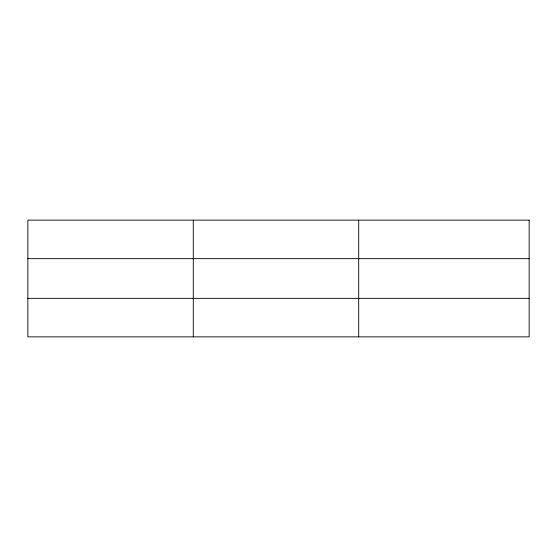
<?xml version="1.0" encoding="UTF-8"?>
<svg xmlns="http://www.w3.org/2000/svg" width="557" height="557" viewBox="0 0 557 557"><rect width="100%" height="100%" fill="white"/><g stroke="black" fill="none" stroke-linecap="round" stroke-linejoin="round"><path stroke-width="0.84" d="M193.279 336.86L193.279 220.14M358.708 336.86L358.708 220.14M27.85 258.657L529.15 258.657M27.85 298.343L529.15 298.343M529.15 220.14L27.85 220.14L27.85 336.86L529.15 336.86L529.15 220.14"/></g></svg>
